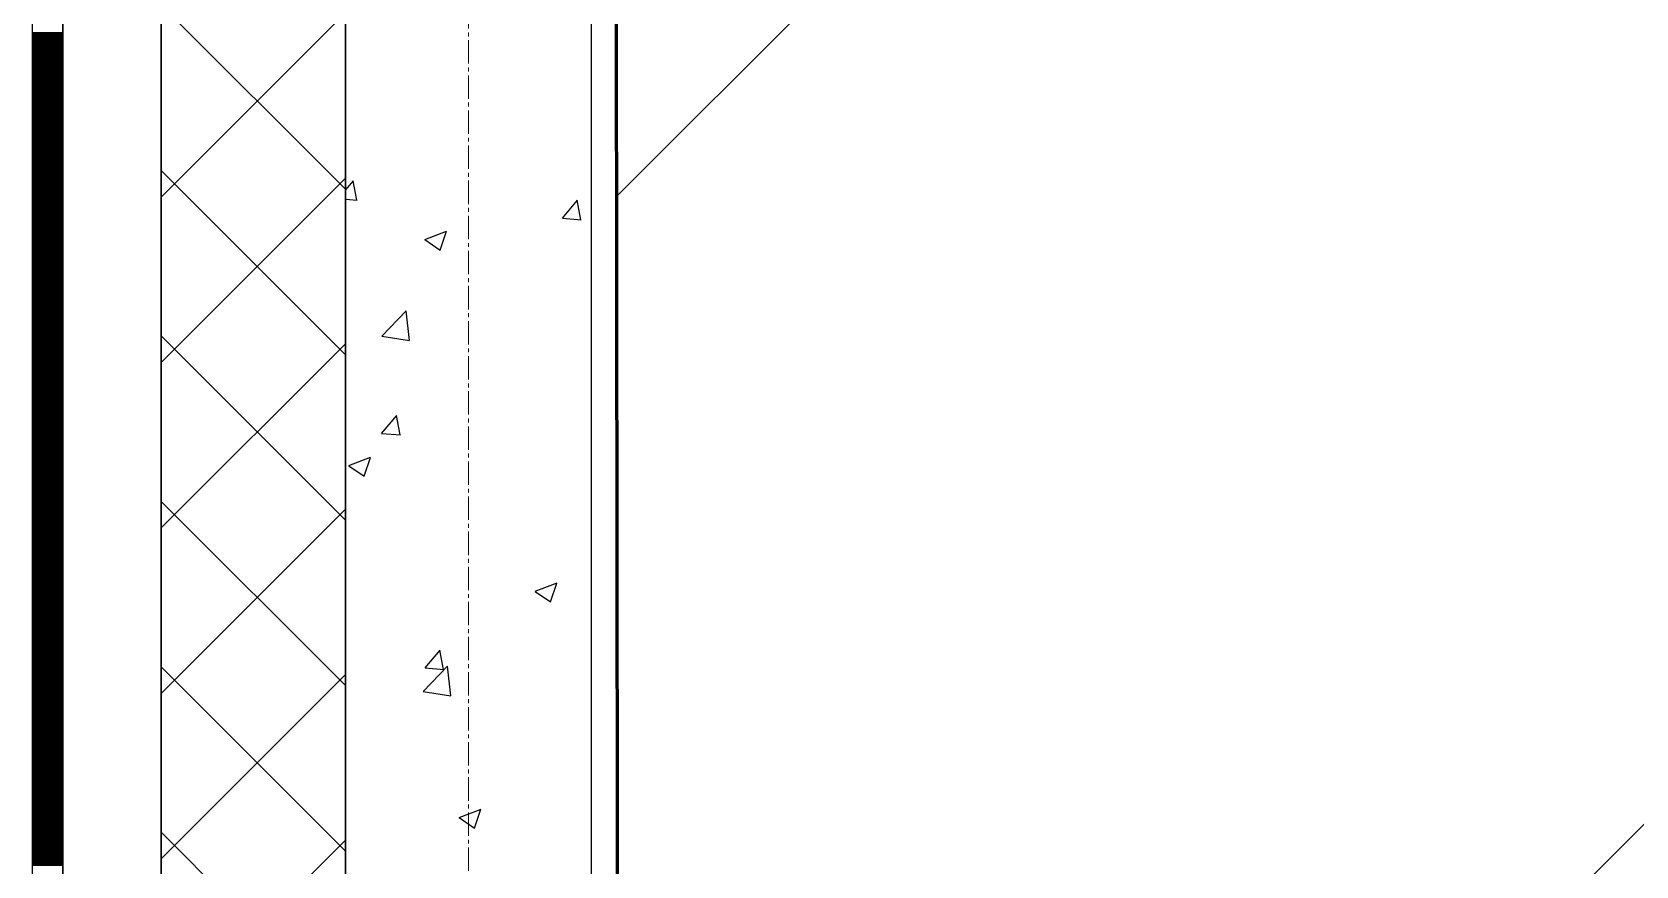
# Model space of a CAD drawing. Header units: millimetres. Extents: x 538266 to 1167394, y 114608 to 637157.
# Drawn here: x 1046079 to 1047383, y 554340 to 555019 of the extents above; entities that cross this region are included whole.
import ezdxf

# ---------------------------------------------------------------- set-up
doc = ezdxf.new("R2010")
doc.units = ezdxf.units.MM
doc.linetypes.add('CENTER2', pattern=[28.575, 19.05, -3.175, 3.175, -3.175])
doc.linetypes.add('DASHED', pattern=[19.05, 12.7, -6.35])
for name, color, linetype, lineweight in [('0) шт стен 3 эт', 150, 'Continuous', 60), ('АР_Стены ПЕНОблок', 52, 'Continuous', 20), ('АР_Тонкая', 254, 'Continuous', 5), ('АР_Утеплитель', 31, 'Continuous', 0), ('АР_Штриховка', 8, 'Continuous', 0)]:
    doc.layers.add(name, color=color, linetype=linetype, lineweight=lineweight)
doc.layers.add('АР_Делит', color=120, linetype='Continuous', lineweight=0, plot=False)
doc.layers.add('РД_Оси_100', color=7, linetype='Continuous', lineweight=0, true_color=0x525252)
doc.layers.add('ФВ-5', color=7, linetype='Continuous')

# ---------------------------------------------------------------- blocks, each defined once
blk = doc.blocks.new('СОШ_2200_АР_ОСИ_М100_28.05.24')
at = {"layer": 'АР_Делит', "color": 251, "linetype": 'DASHED', "true_color": 0x636466}
blk.add_lwpolyline([(114955, 135155), (114955, -355), (93595.036, -355), (93595.036, 13855), (94145, 13855), (94145, 68320), (66055, 68320), (66055, 13857.73), (83455, 13857.73), (83455, -355), (45245, -355), (45245, 13145), (44695, 13145), (44695, 26755), (45245, 26755), (45245, 68320), (20455, 68320), (20455, 26755), (27955, 26755), (27955, 13145), (-355, 13145), (-355, 100855)], dxfattribs=at)
at = {"layer": 'РД_Оси_100', "color": 251, "linetype": 'CENTER2', "true_color": 0x636466}
blk.add_line((0, -6155), (0, 139938.679), dxfattribs=at)
blk = doc.blocks.new('3_этаж1')
at = {"layer": 'АР_Стены ПЕНОблок', "color": 18, "linetype": 'Continuous', "lineweight": 25, "true_color": 0x000000}
for p, q in [((684283.6, 587568.7), (684283.6, 511368.7)), ((684483.6, 511368.7), (684483.6, 587568.7))]:
    blk.add_line(p, q, dxfattribs=at)
at = {"layer": 'АР_Тонкая', "color": 18, "linetype": 'Continuous', "lineweight": 25, "true_color": 0x000000}
for p, q in [((684028.6, 587568.7), (684028.6, 511368.7)), ((684053.6, 587568.7), (684053.6, 511368.7)), ((684053.6, 511368.7), (684053.6, 587568.7)), ((684133.6, 511368.7), (684133.6, 587568.7))]:
    blk.add_line(p, q, dxfattribs=at)
at = {"layer": 'АР_Утеплитель', "color": 18, "linetype": 'Continuous', "lineweight": 25, "true_color": 0x000000}
for p, q in [((684133.6, 587568.7), (684133.6, 511368.7)), ((684283.6, 511368.7), (684283.6, 587568.7))]:
    blk.add_line(p, q, dxfattribs=at)
at = {"layer": 'АР_Штриховка', "color": 18, "linetype": 'Continuous', "lineweight": 25, "true_color": 0x000000}
for p, q in [((684283.6, 554890.9), (684133.6, 555040.9)), ((684133.6, 554884.6), (684283.6, 555034.6)), ((684028.6, 555018.5), (684053.6, 555018.5)), ((684028.6, 555017.5), (684053.6, 555017.5)), ((684028.6, 555016.5), (684053.6, 555016.5)), ((684028.6, 555015.5), (684053.6, 555015.5)), ((684028.6, 555014.5), (684053.6, 555014.5)), ((684028.6, 555013.5), (684053.6, 555013.5)), ((684028.6, 555012.5), (684053.6, 555012.5)), ((684028.6, 555011.5), (684053.6, 555011.5)), ((684028.6, 555010.5), (684053.6, 555010.5)), ((684028.6, 555009.5), (684053.6, 555009.5)), ((684028.6, 555008.5), (684053.6, 555008.5)), ((684028.6, 555007.5), (684053.6, 555007.5)), ((684028.6, 555006.5), (684053.6, 555006.5)), ((684028.6, 555005.5), (684053.6, 555005.5)), ((684028.6, 555004.5), (684053.6, 555004.5)), ((684028.6, 555003.5), (684053.6, 555003.5)), ((684028.6, 555002.5), (684053.6, 555002.5)), ((684028.6, 555001.5), (684053.6, 555001.5)), ((684028.6, 555000.5), (684053.6, 555000.5)), ((684028.6, 554999.5), (684053.6, 554999.5)), ((684028.6, 554998.5), (684053.6, 554998.5)), ((684028.6, 554997.5), (684053.6, 554997.5)), ((684028.6, 554996.5), (684053.6, 554996.5)), ((684028.6, 554995.5), (684053.6, 554995.5)), ((684028.6, 554994.5), (684053.6, 554994.5)), ((684028.6, 554993.5), (684053.6, 554993.5)), ((684028.6, 554992.5), (684053.6, 554992.5)), ((684028.6, 554991.5), (684053.6, 554991.5)), ((684028.6, 554990.5), (684053.6, 554990.5)), ((684028.6, 554989.5), (684053.6, 554989.5)), ((684028.6, 554988.5), (684053.6, 554988.5)), ((684028.6, 554987.5), (684053.6, 554987.5)), ((684028.6, 554986.5), (684053.6, 554986.5)), ((684028.6, 554985.5), (684053.6, 554985.5)), ((684028.6, 554984.5), (684053.6, 554984.5)), ((684028.6, 554983.5), (684053.6, 554983.5)), ((684028.6, 554982.5), (684053.6, 554982.5)), ((684028.6, 554981.5), (684053.6, 554981.5)), ((684028.6, 554980.5), (684053.6, 554980.5)), ((684028.6, 554979.5), (684053.6, 554979.5)), ((684028.6, 554978.5), (684053.6, 554978.5)), ((684028.6, 554977.5), (684053.6, 554977.5)), ((684028.6, 554976.5), (684053.6, 554976.5)), ((684028.6, 554975.5), (684053.6, 554975.5)), ((684028.6, 554974.5), (684053.6, 554974.5)), ((684028.6, 554973.5), (684053.6, 554973.5)), ((684028.6, 554972.5), (684053.6, 554972.5)), ((684028.6, 554971.5), (684053.6, 554971.5)), ((684028.6, 554970.5), (684053.6, 554970.5)), ((684028.6, 554969.5), (684053.6, 554969.5)), ((684028.6, 554968.5), (684053.6, 554968.5)), ((684028.6, 554967.5), (684053.6, 554967.5)), ((684028.6, 554966.5), (684053.6, 554966.5)), ((684028.6, 554965.5), (684053.6, 554965.5)), ((684028.6, 554964.5), (684053.6, 554964.5)), ((684028.6, 554963.5), (684053.6, 554963.5)), ((684028.6, 554962.5), (684053.6, 554962.5)), ((684028.6, 554961.5), (684053.6, 554961.5)), ((684028.6, 554960.5), (684053.6, 554960.5)), ((684028.6, 554959.5), (684053.6, 554959.5)), ((684028.6, 554958.5), (684053.6, 554958.5)), ((684028.6, 554957.5), (684053.6, 554957.5)), ((684028.6, 554956.5), (684053.6, 554956.5)), ((684028.6, 554955.5), (684053.6, 554955.5)), ((684028.6, 554954.5), (684053.6, 554954.5)), ((684028.6, 554953.5), (684053.6, 554953.5)), ((684028.6, 554952.5), (684053.6, 554952.5)), ((684028.6, 554951.5), (684053.6, 554951.5)), ((684028.6, 554950.5), (684053.6, 554950.5)), ((684028.6, 554949.5), (684053.6, 554949.5)), ((684028.6, 554948.5), (684053.6, 554948.5)), ((684028.6, 554947.5), (684053.6, 554947.5)), ((684028.6, 554946.5), (684053.6, 554946.5)), ((684028.6, 554945.5), (684053.6, 554945.5)), ((684028.6, 554944.5), (684053.6, 554944.5)), ((684028.6, 554943.5), (684053.6, 554943.5)), ((684028.6, 554942.5), (684053.6, 554942.5)), ((684028.6, 554941.5), (684053.6, 554941.5)), ((684028.6, 554940.5), (684053.6, 554940.5)), ((684028.6, 554939.5), (684053.6, 554939.5)), ((684028.6, 554938.5), (684053.6, 554938.5)), ((684028.6, 554937.5), (684053.6, 554937.5)), ((684028.6, 554936.5), (684053.6, 554936.5)), ((684028.6, 554935.5), (684053.6, 554935.5)), ((684028.6, 554934.5), (684053.6, 554934.5)), ((684028.6, 554933.5), (684053.6, 554933.5)), ((684028.6, 554932.5), (684053.6, 554932.5)), ((684028.6, 554931.5), (684053.6, 554931.5)), ((684028.6, 554930.5), (684053.6, 554930.5)), ((684028.6, 554929.5), (684053.6, 554929.5)), ((684028.6, 554928.5), (684053.6, 554928.5)), ((684028.6, 554927.5), (684053.6, 554927.5)), ((684028.6, 554926.5), (684053.6, 554926.5)), ((684028.6, 554925.5), (684053.6, 554925.5)), ((684028.6, 554924.5), (684053.6, 554924.5)), ((684028.6, 554923.5), (684053.6, 554923.5)), ((684028.6, 554922.5), (684053.6, 554922.5)), ((684028.6, 554921.5), (684053.6, 554921.5)), ((684028.6, 554920.5), (684053.6, 554920.5)), ((684028.6, 554919.5), (684053.6, 554919.5)), ((684028.6, 554918.5), (684053.6, 554918.5)), ((684028.6, 554917.5), (684053.6, 554917.5)), ((684028.6, 554916.5), (684053.6, 554916.5)), ((684028.6, 554915.5), (684053.6, 554915.5)), ((684028.6, 554914.5), (684053.6, 554914.5)), ((684028.6, 554913.5), (684053.6, 554913.5)), ((684028.6, 554912.5), (684053.6, 554912.5)), ((684028.6, 554911.5), (684053.6, 554911.5)), ((684028.6, 554910.5), (684053.6, 554910.5)), ((684028.6, 554909.5), (684053.6, 554909.5)), ((684028.6, 554908.5), (684053.6, 554908.5)), ((684028.6, 554907.5), (684053.6, 554907.5)), ((684028.6, 554906.5), (684053.6, 554906.5)), ((684028.6, 554905.5), (684053.6, 554905.5)), ((684028.6, 554904.5), (684053.6, 554904.5)), ((684028.6, 554903.5), (684053.6, 554903.5)), ((684028.6, 554902.5), (684053.6, 554902.5)), ((684028.6, 554901.5), (684053.6, 554901.5)), ((684028.6, 554900.5), (684053.6, 554900.5)), ((684028.6, 554899.5), (684053.6, 554899.5)), ((684283.6, 554756.2), (684133.6, 554906.2)), ((684133.6, 554749.9), (684283.6, 554899.9)), ((684028.6, 554898.5), (684053.6, 554898.5)), ((684028.6, 554897.5), (684053.6, 554897.5)), ((684028.6, 554896.5), (684053.6, 554896.5)), ((684028.6, 554895.5), (684053.6, 554895.5)), ((684028.6, 554894.5), (684053.6, 554894.5)), ((684028.6, 554893.5), (684053.6, 554893.5)), ((684028.6, 554892.5), (684053.6, 554892.5)), ((684028.6, 554891.5), (684053.6, 554891.5)), ((684028.6, 554890.5), (684053.6, 554890.5)), ((684028.6, 554889.5), (684053.6, 554889.5)), ((684028.6, 554888.5), (684053.6, 554888.5)), ((684028.6, 554887.5), (684053.6, 554887.5)), ((684028.6, 554886.5), (684053.6, 554886.5)), ((684283.6, 554890.2), (684290, 554897.9)), ((684292.8, 554881.9), (684289.9, 554897.8)), ((684028.6, 554885.5), (684053.6, 554885.5)), ((684028.6, 554884.5), (684053.6, 554884.5)), ((684028.6, 554883.5), (684053.6, 554883.5)), ((684028.6, 554882.5), (684053.6, 554882.5)), ((684028.6, 554881.5), (684053.6, 554881.5)), ((684028.6, 554880.5), (684053.6, 554880.5)), ((684028.6, 554879.5), (684053.6, 554879.5)), ((684028.6, 554878.5), (684053.6, 554878.5)), ((684028.6, 554877.5), (684053.6, 554877.5)), ((684028.6, 554876.5), (684053.6, 554876.5)), ((684028.6, 554875.5), (684053.6, 554875.5)), ((684028.6, 554874.5), (684053.6, 554874.5)), ((684028.6, 554873.5), (684053.6, 554873.5)), ((684283.6, 554882.8), (684293, 554882)), ((684460, 554867.4), (684472.2, 554881.9)), ((684475, 554866), (684472.1, 554881.9)), ((684028.6, 554872.5), (684053.6, 554872.5)), ((684028.6, 554871.5), (684053.6, 554871.5)), ((684028.6, 554870.5), (684053.6, 554870.5)), ((684028.6, 554869.5), (684053.6, 554869.5)), ((684028.6, 554868.5), (684053.6, 554868.5)), ((684028.6, 554867.5), (684053.6, 554867.5)), ((684028.6, 554866.5), (684053.6, 554866.5)), ((684028.6, 554865.5), (684053.6, 554865.5)), ((684028.6, 554864.5), (684053.6, 554864.5)), ((684028.6, 554863.5), (684053.6, 554863.5)), ((684028.6, 554862.5), (684053.6, 554862.5)), ((684028.6, 554861.5), (684053.6, 554861.5)), ((684028.6, 554860.5), (684053.6, 554860.5)), ((684460, 554867.3), (684475.2, 554866)), ((684028.6, 554859.5), (684053.6, 554859.5)), ((684028.6, 554858.5), (684053.6, 554858.5)), ((684028.6, 554857.5), (684053.6, 554857.5)), ((684028.6, 554856.5), (684053.6, 554856.5)), ((684028.6, 554855.5), (684053.6, 554855.5)), ((684028.6, 554854.5), (684053.6, 554854.5)), ((684028.6, 554853.5), (684053.6, 554853.5)), ((684028.6, 554852.5), (684053.6, 554852.5)), ((684028.6, 554851.5), (684053.6, 554851.5)), ((684028.6, 554850.5), (684053.6, 554850.5)), ((684028.6, 554849.5), (684053.6, 554849.5)), ((684028.6, 554848.5), (684053.6, 554848.5)), ((684028.6, 554847.5), (684053.6, 554847.5)), ((684348, 554849.9), (684360.6, 554841.4)), ((684348.1, 554850.1), (684365.8, 554856.9)), ((684360.6, 554841.4), (684365.8, 554856.7)), ((684028.6, 554846.5), (684053.6, 554846.5)), ((684028.6, 554845.5), (684053.6, 554845.5)), ((684028.6, 554844.5), (684053.6, 554844.5)), ((684028.6, 554843.5), (684053.6, 554843.5)), ((684028.6, 554842.5), (684053.6, 554842.5)), ((684028.6, 554841.5), (684053.6, 554841.5)), ((684028.6, 554840.5), (684053.6, 554840.5)), ((684028.6, 554839.5), (684053.6, 554839.5)), ((684028.6, 554838.5), (684053.6, 554838.5)), ((684028.6, 554837.5), (684053.6, 554837.5)), ((684028.6, 554836.5), (684053.6, 554836.5)), ((684028.6, 554835.5), (684053.6, 554835.5)), ((684028.6, 554834.5), (684053.6, 554834.5)), ((684028.6, 554833.5), (684053.6, 554833.5)), ((684028.6, 554832.5), (684053.6, 554832.5)), ((684028.6, 554831.5), (684053.6, 554831.5)), ((684028.6, 554830.5), (684053.6, 554830.5)), ((684028.6, 554829.5), (684053.6, 554829.5)), ((684028.6, 554828.5), (684053.6, 554828.5)), ((684028.6, 554827.5), (684053.6, 554827.5)), ((684028.6, 554826.5), (684053.6, 554826.5)), ((684028.6, 554825.5), (684053.6, 554825.5)), ((684028.6, 554824.5), (684053.6, 554824.5)), ((684028.6, 554823.5), (684053.6, 554823.5)), ((684028.6, 554822.5), (684053.6, 554822.5)), ((684028.6, 554821.5), (684053.6, 554821.5)), ((684028.6, 554820.5), (684053.6, 554820.5)), ((684028.6, 554819.5), (684053.6, 554819.5)), ((684028.6, 554818.5), (684053.6, 554818.5)), ((684028.6, 554817.5), (684053.6, 554817.5)), ((684028.6, 554816.5), (684053.6, 554816.5)), ((684028.6, 554815.5), (684053.6, 554815.5)), ((684028.6, 554814.5), (684053.6, 554814.5)), ((684028.6, 554813.5), (684053.6, 554813.5)), ((684028.6, 554812.5), (684053.6, 554812.5)), ((684028.6, 554811.5), (684053.6, 554811.5)), ((684028.6, 554810.5), (684053.6, 554810.5)), ((684028.6, 554809.5), (684053.6, 554809.5)), ((684028.6, 554808.5), (684053.6, 554808.5)), ((684028.6, 554807.5), (684053.6, 554807.5)), ((684028.6, 554806.5), (684053.6, 554806.5)), ((684028.6, 554805.5), (684053.6, 554805.5)), ((684028.6, 554804.5), (684053.6, 554804.5)), ((684028.6, 554803.5), (684053.6, 554803.5)), ((684028.6, 554802.5), (684053.6, 554802.5)), ((684028.6, 554801.5), (684053.6, 554801.5)), ((684028.6, 554800.5), (684053.6, 554800.5)), ((684028.6, 554799.5), (684053.6, 554799.5)), ((684028.6, 554798.5), (684053.6, 554798.5)), ((684028.6, 554797.5), (684053.6, 554797.5)), ((684028.6, 554796.5), (684053.6, 554796.5)), ((684028.6, 554795.5), (684053.6, 554795.5)), ((684028.6, 554794.5), (684053.6, 554794.5)), ((684028.6, 554793.5), (684053.6, 554793.5)), ((684028.6, 554792.5), (684053.6, 554792.5)), ((684028.6, 554791.5), (684053.6, 554791.5)), ((684028.6, 554790.5), (684053.6, 554790.5)), ((684028.6, 554789.5), (684053.6, 554789.5)), ((684028.6, 554788.5), (684053.6, 554788.5)), ((684028.6, 554787.5), (684053.6, 554787.5)), ((684028.6, 554786.5), (684053.6, 554786.5)), ((684028.6, 554785.5), (684053.6, 554785.5)), ((684028.6, 554784.5), (684053.6, 554784.5)), ((684028.6, 554783.5), (684053.6, 554783.5)), ((684028.6, 554782.5), (684053.6, 554782.5)), ((684313.1, 554771.4), (684332.9, 554792)), ((684335.7, 554767.9), (684332.9, 554792)), ((684028.6, 554781.5), (684053.6, 554781.5)), ((684028.6, 554780.5), (684053.6, 554780.5)), ((684028.6, 554779.5), (684053.6, 554779.5)), ((684028.6, 554778.5), (684053.6, 554778.5)), ((684028.6, 554777.5), (684053.6, 554777.5)), ((684028.6, 554776.5), (684053.6, 554776.5)), ((684028.6, 554775.5), (684053.6, 554775.5)), ((684028.6, 554774.5), (684053.6, 554774.5)), ((684028.6, 554773.5), (684053.6, 554773.5)), ((684028.6, 554772.5), (684053.6, 554772.5)), ((684028.6, 554771.5), (684053.6, 554771.5)), ((684028.6, 554770.5), (684053.6, 554770.5)), ((684028.6, 554769.5), (684053.6, 554769.5)), ((684283.6, 554621.5), (684133.6, 554771.5)), ((684313.1, 554771.4), (684335.7, 554767.9)), ((684028.6, 554768.5), (684053.6, 554768.5)), ((684028.6, 554767.5), (684053.6, 554767.5)), ((684028.6, 554766.5), (684053.6, 554766.5)), ((684028.6, 554765.5), (684053.6, 554765.5)), ((684028.6, 554764.5), (684053.6, 554764.5)), ((684028.6, 554763.5), (684053.6, 554763.5)), ((684028.6, 554762.5), (684053.6, 554762.5)), ((684028.6, 554761.5), (684053.6, 554761.5)), ((684028.6, 554760.5), (684053.6, 554760.5)), ((684028.6, 554759.5), (684053.6, 554759.5)), ((684028.6, 554758.5), (684053.6, 554758.5)), ((684028.6, 554757.5), (684053.6, 554757.5)), ((684028.6, 554756.5), (684053.6, 554756.5)), ((684133.6, 554615.2), (684283.6, 554765.2)), ((684028.6, 554755.5), (684053.6, 554755.5)), ((684028.6, 554754.5), (684053.6, 554754.5)), ((684028.6, 554753.5), (684053.6, 554753.5)), ((684028.6, 554752.5), (684053.6, 554752.5)), ((684028.6, 554751.5), (684053.6, 554751.5)), ((684028.6, 554750.5), (684053.6, 554750.5)), ((684028.6, 554749.5), (684053.6, 554749.5)), ((684028.6, 554748.5), (684053.6, 554748.5)), ((684028.6, 554747.5), (684053.6, 554747.5)), ((684028.6, 554746.5), (684053.6, 554746.5)), ((684028.6, 554745.5), (684053.6, 554745.5)), ((684028.6, 554744.5), (684053.6, 554744.5)), ((684028.6, 554743.5), (684053.6, 554743.5)), ((684028.6, 554742.5), (684053.6, 554742.5)), ((684028.6, 554741.5), (684053.6, 554741.5)), ((684028.6, 554740.5), (684053.6, 554740.5)), ((684028.6, 554739.5), (684053.6, 554739.5)), ((684028.6, 554738.5), (684053.6, 554738.5)), ((684028.6, 554737.5), (684053.6, 554737.5)), ((684028.6, 554736.5), (684053.6, 554736.5)), ((684028.6, 554735.5), (684053.6, 554735.5)), ((684028.6, 554734.5), (684053.6, 554734.5)), ((684028.6, 554733.5), (684053.6, 554733.5)), ((684028.6, 554732.5), (684053.6, 554732.5)), ((684028.6, 554731.5), (684053.6, 554731.5)), ((684028.6, 554730.5), (684053.6, 554730.5)), ((684028.6, 554729.5), (684053.6, 554729.5)), ((684028.6, 554728.5), (684053.6, 554728.5)), ((684028.6, 554727.5), (684053.6, 554727.5)), ((684028.6, 554726.5), (684053.6, 554726.5)), ((684028.6, 554725.5), (684053.6, 554725.5)), ((684028.6, 554724.5), (684053.6, 554724.5)), ((684028.6, 554723.5), (684053.6, 554723.5)), ((684028.6, 554722.5), (684053.6, 554722.5)), ((684028.6, 554721.5), (684053.6, 554721.5)), ((684028.6, 554720.5), (684053.6, 554720.5)), ((684028.6, 554719.5), (684053.6, 554719.5)), ((684028.6, 554718.5), (684053.6, 554718.5)), ((684028.6, 554717.5), (684053.6, 554717.5)), ((684028.6, 554716.5), (684053.6, 554716.5)), ((684028.6, 554715.5), (684053.6, 554715.5)), ((684028.6, 554714.5), (684053.6, 554714.5)), ((684028.6, 554713.5), (684053.6, 554713.5)), ((684028.6, 554712.5), (684053.6, 554712.5)), ((684028.6, 554711.5), (684053.6, 554711.5)), ((684028.6, 554710.5), (684053.6, 554710.5)), ((684028.6, 554709.5), (684053.6, 554709.5)), ((684028.6, 554708.5), (684053.6, 554708.5)), ((684028.6, 554707.5), (684053.6, 554707.5)), ((684028.6, 554706.5), (684053.6, 554706.5)), ((684028.6, 554705.5), (684053.6, 554705.5)), ((684028.6, 554704.5), (684053.6, 554704.5)), ((684028.6, 554703.5), (684053.6, 554703.5)), ((684313, 554692.2), (684325.3, 554706.8)), ((684328.1, 554690.9), (684325.1, 554706.8)), ((684028.6, 554702.5), (684053.6, 554702.5)), ((684028.6, 554701.5), (684053.6, 554701.5)), ((684028.6, 554700.5), (684053.6, 554700.5)), ((684028.6, 554699.5), (684053.6, 554699.5)), ((684028.6, 554698.5), (684053.6, 554698.5)), ((684028.6, 554697.5), (684053.6, 554697.5)), ((684028.6, 554696.5), (684053.6, 554696.5)), ((684028.6, 554695.5), (684053.6, 554695.5)), ((684028.6, 554694.5), (684053.6, 554694.5)), ((684028.6, 554693.5), (684053.6, 554693.5)), ((684028.6, 554692.5), (684053.6, 554692.5)), ((684028.6, 554691.5), (684053.6, 554691.5)), ((684028.6, 554690.5), (684053.6, 554690.5)), ((684313, 554692.2), (684328.2, 554690.9)), ((684028.6, 554689.5), (684053.6, 554689.5)), ((684028.6, 554688.5), (684053.6, 554688.5)), ((684028.6, 554687.5), (684053.6, 554687.5)), ((684028.6, 554686.5), (684053.6, 554686.5)), ((684028.6, 554685.5), (684053.6, 554685.5)), ((684028.6, 554684.5), (684053.6, 554684.5)), ((684028.6, 554683.5), (684053.6, 554683.5)), ((684028.6, 554682.5), (684053.6, 554682.5)), ((684028.6, 554681.5), (684053.6, 554681.5)), ((684028.6, 554680.5), (684053.6, 554680.5)), ((684028.6, 554679.5), (684053.6, 554679.5)), ((684028.6, 554678.5), (684053.6, 554678.5)), ((684028.6, 554677.5), (684053.6, 554677.5)), ((684028.6, 554676.5), (684053.6, 554676.5)), ((684028.6, 554675.5), (684053.6, 554675.5)), ((684028.6, 554674.5), (684053.6, 554674.5)), ((684028.6, 554673.5), (684053.6, 554673.5)), ((684028.6, 554672.5), (684053.6, 554672.5)), ((684028.6, 554671.5), (684053.6, 554671.5)), ((684028.6, 554670.5), (684053.6, 554670.5)), ((684028.6, 554669.5), (684053.6, 554669.5)), ((684028.6, 554668.5), (684053.6, 554668.5)), ((684028.6, 554667.5), (684053.6, 554667.5)), ((684028.6, 554666.5), (684053.6, 554666.5)), ((684028.6, 554665.5), (684053.6, 554665.5)), ((684028.6, 554664.5), (684053.6, 554664.5)), ((684286.2, 554665.7), (684298.8, 554657.2)), ((684286.3, 554665.9), (684304, 554672.7)), ((684298.8, 554657.2), (684304, 554672.5)), ((684028.6, 554663.5), (684053.6, 554663.5)), ((684028.6, 554662.5), (684053.6, 554662.5)), ((684028.6, 554661.5), (684053.6, 554661.5)), ((684028.6, 554660.5), (684053.6, 554660.5)), ((684028.6, 554659.5), (684053.6, 554659.5)), ((684028.6, 554658.5), (684053.6, 554658.5)), ((684028.6, 554657.5), (684053.6, 554657.5)), ((684028.6, 554656.5), (684053.6, 554656.5)), ((684028.6, 554655.5), (684053.6, 554655.5)), ((684028.6, 554654.5), (684053.6, 554654.5)), ((684028.6, 554653.5), (684053.6, 554653.5)), ((684028.6, 554652.5), (684053.6, 554652.5)), ((684028.6, 554651.5), (684053.6, 554651.5)), ((684028.6, 554650.5), (684053.6, 554650.5)), ((684028.6, 554649.5), (684053.6, 554649.5)), ((684028.6, 554648.5), (684053.6, 554648.5)), ((684028.6, 554647.5), (684053.6, 554647.5)), ((684028.6, 554646.5), (684053.6, 554646.5)), ((684028.6, 554645.5), (684053.6, 554645.5)), ((684028.6, 554644.5), (684053.6, 554644.5)), ((684028.6, 554643.5), (684053.6, 554643.5)), ((684028.6, 554642.5), (684053.6, 554642.5)), ((684028.6, 554641.5), (684053.6, 554641.5)), ((684028.6, 554640.5), (684053.6, 554640.5)), ((684028.6, 554639.5), (684053.6, 554639.5)), ((684028.6, 554638.5), (684053.6, 554638.5)), ((684028.6, 554637.5), (684053.6, 554637.5)), ((684028.6, 554636.5), (684053.6, 554636.5)), ((684028.6, 554635.5), (684053.6, 554635.5)), ((684028.6, 554634.5), (684053.6, 554634.5)), ((684028.6, 554633.5), (684053.6, 554633.5)), ((684028.6, 554632.5), (684053.6, 554632.5)), ((684028.6, 554631.5), (684053.6, 554631.5)), ((684028.6, 554630.5), (684053.6, 554630.5)), ((684028.6, 554629.5), (684053.6, 554629.5)), ((684028.6, 554628.5), (684053.6, 554628.5)), ((684028.6, 554627.5), (684053.6, 554627.5)), ((684028.6, 554626.5), (684053.6, 554626.5)), ((684028.6, 554625.5), (684053.6, 554625.5)), ((684283.6, 554486.8), (684133.6, 554636.8)), ((684133.6, 554480.5), (684283.6, 554630.5)), ((684028.6, 554624.5), (684053.6, 554624.5)), ((684028.6, 554623.5), (684053.6, 554623.5)), ((684028.6, 554622.5), (684053.6, 554622.5)), ((684028.6, 554621.5), (684053.6, 554621.5)), ((684028.6, 554620.5), (684053.6, 554620.5)), ((684028.6, 554619.5), (684053.6, 554619.5)), ((684028.6, 554618.5), (684053.6, 554618.5)), ((684028.6, 554617.5), (684053.6, 554617.5)), ((684028.6, 554616.5), (684053.6, 554616.5)), ((684028.6, 554615.5), (684053.6, 554615.5)), ((684028.6, 554614.5), (684053.6, 554614.5)), ((684028.6, 554613.5), (684053.6, 554613.5)), ((684028.6, 554612.5), (684053.6, 554612.5)), ((684028.6, 554611.5), (684053.6, 554611.5)), ((684028.6, 554610.5), (684053.6, 554610.5)), ((684028.6, 554609.5), (684053.6, 554609.5)), ((684028.6, 554608.5), (684053.6, 554608.5)), ((684028.6, 554607.5), (684053.6, 554607.5)), ((684028.6, 554606.5), (684053.6, 554606.5)), ((684028.6, 554605.5), (684053.6, 554605.5)), ((684028.6, 554604.5), (684053.6, 554604.5)), ((684028.6, 554603.5), (684053.6, 554603.5)), ((684028.6, 554602.5), (684053.6, 554602.5)), ((684028.6, 554601.5), (684053.6, 554601.5)), ((684028.6, 554600.5), (684053.6, 554600.5)), ((684028.6, 554599.5), (684053.6, 554599.5)), ((684028.6, 554598.5), (684053.6, 554598.5)), ((684028.6, 554597.5), (684053.6, 554597.5)), ((684028.6, 554596.5), (684053.6, 554596.5)), ((684028.6, 554595.5), (684053.6, 554595.5)), ((684028.6, 554594.5), (684053.6, 554594.5)), ((684028.6, 554593.5), (684053.6, 554593.5)), ((684028.6, 554592.5), (684053.6, 554592.5)), ((684028.6, 554591.5), (684053.6, 554591.5)), ((684028.6, 554590.5), (684053.6, 554590.5)), ((684028.6, 554589.5), (684053.6, 554589.5)), ((684028.6, 554588.5), (684053.6, 554588.5)), ((684028.6, 554587.5), (684053.6, 554587.5)), ((684028.6, 554586.5), (684053.6, 554586.5)), ((684028.6, 554585.5), (684053.6, 554585.5)), ((684028.6, 554584.5), (684053.6, 554584.5)), ((684028.6, 554583.5), (684053.6, 554583.5)), ((684028.6, 554582.5), (684053.6, 554582.5)), ((684028.6, 554581.5), (684053.6, 554581.5)), ((684028.6, 554580.5), (684053.6, 554580.5)), ((684028.6, 554579.5), (684053.6, 554579.5)), ((684028.6, 554578.5), (684053.6, 554578.5)), ((684028.6, 554577.5), (684053.6, 554577.5)), ((684028.6, 554576.5), (684053.6, 554576.5)), ((684028.6, 554575.5), (684053.6, 554575.5)), ((684028.6, 554574.5), (684053.6, 554574.5)), ((684028.6, 554573.5), (684053.6, 554573.5)), ((684028.6, 554572.5), (684053.6, 554572.5)), ((684028.6, 554571.5), (684053.6, 554571.5)), ((684028.6, 554570.5), (684053.6, 554570.5)), ((684028.6, 554569.5), (684053.6, 554569.5)), ((684028.6, 554568.5), (684053.6, 554568.5)), ((684028.6, 554567.5), (684053.6, 554567.5)), ((684028.6, 554566.5), (684053.6, 554566.5)), ((684028.6, 554565.5), (684053.6, 554565.5)), ((684028.6, 554564.5), (684053.6, 554564.5)), ((684028.6, 554563.5), (684053.6, 554563.5)), ((684028.6, 554562.5), (684053.6, 554562.5)), ((684028.6, 554561.5), (684053.6, 554561.5)), ((684028.6, 554560.5), (684053.6, 554560.5)), ((684437.8, 554563.4), (684450.4, 554554.9)), ((684437.9, 554563.6), (684455.7, 554570.5)), ((684450.4, 554554.9), (684455.6, 554570.3)), ((684028.6, 554559.5), (684053.6, 554559.5)), ((684028.6, 554558.5), (684053.6, 554558.5)), ((684028.6, 554557.5), (684053.6, 554557.5)), ((684028.6, 554556.5), (684053.6, 554556.5)), ((684028.6, 554555.5), (684053.6, 554555.5)), ((684028.6, 554554.5), (684053.6, 554554.5)), ((684028.6, 554553.5), (684053.6, 554553.5)), ((684028.6, 554552.5), (684053.6, 554552.5)), ((684028.6, 554551.5), (684053.6, 554551.5)), ((684028.6, 554550.5), (684053.6, 554550.5)), ((684028.6, 554549.5), (684053.6, 554549.5)), ((684028.6, 554548.5), (684053.6, 554548.5)), ((684028.6, 554547.5), (684053.6, 554547.5)), ((684028.6, 554546.5), (684053.6, 554546.5)), ((684028.6, 554545.5), (684053.6, 554545.5)), ((684028.6, 554544.5), (684053.6, 554544.5)), ((684028.6, 554543.5), (684053.6, 554543.5)), ((684028.6, 554542.5), (684053.6, 554542.5)), ((684028.6, 554541.5), (684053.6, 554541.5)), ((684028.6, 554540.5), (684053.6, 554540.5)), ((684028.6, 554539.5), (684053.6, 554539.5)), ((684028.6, 554538.5), (684053.6, 554538.5)), ((684028.6, 554537.5), (684053.6, 554537.5)), ((684028.6, 554536.5), (684053.6, 554536.5)), ((684028.6, 554535.5), (684053.6, 554535.5)), ((684028.6, 554534.5), (684053.6, 554534.5)), ((684028.6, 554533.5), (684053.6, 554533.5)), ((684028.6, 554532.5), (684053.6, 554532.5)), ((684028.6, 554531.5), (684053.6, 554531.5)), ((684028.6, 554530.5), (684053.6, 554530.5)), ((684028.6, 554529.5), (684053.6, 554529.5)), ((684028.6, 554528.5), (684053.6, 554528.5)), ((684028.6, 554527.5), (684053.6, 554527.5)), ((684028.6, 554526.5), (684053.6, 554526.5)), ((684028.6, 554525.5), (684053.6, 554525.5)), ((684028.6, 554524.5), (684053.6, 554524.5)), ((684028.6, 554523.5), (684053.6, 554523.5)), ((684028.6, 554522.5), (684053.6, 554522.5)), ((684028.6, 554521.5), (684053.6, 554521.5)), ((684028.6, 554520.5), (684053.6, 554520.5)), ((684028.6, 554519.5), (684053.6, 554519.5)), ((684028.6, 554518.5), (684053.6, 554518.5)), ((684028.6, 554517.5), (684053.6, 554517.5)), ((684028.6, 554516.5), (684053.6, 554516.5)), ((684028.6, 554515.5), (684053.6, 554515.5)), ((684028.6, 554514.5), (684053.6, 554514.5)), ((684028.6, 554513.5), (684053.6, 554513.5)), ((684028.6, 554512.5), (684053.6, 554512.5)), ((684028.6, 554511.5), (684053.6, 554511.5)), ((684028.6, 554510.5), (684053.6, 554510.5)), ((684028.6, 554509.5), (684053.6, 554509.5)), ((684028.6, 554508.5), (684053.6, 554508.5)), ((684348.3, 554501.2), (684360.5, 554515.8)), ((684363.3, 554499.8), (684360.4, 554515.7)), ((684028.6, 554507.5), (684053.6, 554507.5)), ((684028.6, 554506.5), (684053.6, 554506.5)), ((684028.6, 554505.5), (684053.6, 554505.5)), ((684028.6, 554504.5), (684053.6, 554504.5)), ((684028.6, 554503.5), (684053.6, 554503.5)), ((684028.6, 554502.5), (684053.6, 554502.5)), ((684028.6, 554501.5), (684053.6, 554501.5)), ((684028.6, 554500.5), (684053.6, 554500.5)), ((684028.6, 554499.5), (684053.6, 554499.5)), ((684028.6, 554498.5), (684053.6, 554498.5)), ((684028.6, 554497.5), (684053.6, 554497.5)), ((684028.6, 554496.5), (684053.6, 554496.5)), ((684028.6, 554495.5), (684053.6, 554495.5)), ((684283.6, 554352.1), (684133.6, 554502.1)), ((684133.6, 554345.8), (684283.6, 554495.8)), ((684346.8, 554481.9), (684366.6, 554502.6)), ((684348.3, 554501.2), (684363.5, 554499.8)), ((684369.4, 554478.4), (684366.5, 554502.6)), ((684028.6, 554494.5), (684053.6, 554494.5)), ((684028.6, 554493.5), (684053.6, 554493.5)), ((684028.6, 554492.5), (684053.6, 554492.5)), ((684028.6, 554491.5), (684053.6, 554491.5)), ((684028.6, 554490.5), (684053.6, 554490.5)), ((684028.6, 554489.5), (684053.6, 554489.5)), ((684028.6, 554488.5), (684053.6, 554488.5)), ((684028.6, 554487.5), (684053.6, 554487.5)), ((684028.6, 554486.5), (684053.6, 554486.5)), ((684028.6, 554485.5), (684053.6, 554485.5)), ((684028.6, 554484.5), (684053.6, 554484.5)), ((684028.6, 554483.5), (684053.6, 554483.5)), ((684028.6, 554482.5), (684053.6, 554482.5)), ((684346.8, 554482), (684369.4, 554478.5)), ((684028.6, 554481.5), (684053.6, 554481.5)), ((684028.6, 554480.5), (684053.6, 554480.5)), ((684028.6, 554479.5), (684053.6, 554479.5)), ((684028.6, 554478.5), (684053.6, 554478.5)), ((684028.6, 554477.5), (684053.6, 554477.5)), ((684028.6, 554476.5), (684053.6, 554476.5)), ((684028.6, 554475.5), (684053.6, 554475.5)), ((684028.6, 554474.5), (684053.6, 554474.5)), ((684028.6, 554473.5), (684053.6, 554473.5)), ((684028.6, 554472.5), (684053.6, 554472.5)), ((684028.6, 554471.5), (684053.6, 554471.5)), ((684028.6, 554470.5), (684053.6, 554470.5)), ((684028.6, 554469.5), (684053.6, 554469.5)), ((684028.6, 554468.5), (684053.6, 554468.5)), ((684028.6, 554467.5), (684053.6, 554467.5)), ((684028.6, 554466.5), (684053.6, 554466.5)), ((684028.6, 554465.5), (684053.6, 554465.5)), ((684028.6, 554464.5), (684053.6, 554464.5)), ((684028.6, 554463.5), (684053.6, 554463.5)), ((684028.6, 554462.5), (684053.6, 554462.5)), ((684028.6, 554461.5), (684053.6, 554461.5)), ((684028.6, 554460.5), (684053.6, 554460.5)), ((684028.6, 554459.5), (684053.6, 554459.5)), ((684028.6, 554458.5), (684053.6, 554458.5)), ((684028.6, 554457.5), (684053.6, 554457.5)), ((684028.6, 554456.5), (684053.6, 554456.5)), ((684028.6, 554455.5), (684053.6, 554455.5)), ((684028.6, 554454.5), (684053.6, 554454.5)), ((684028.6, 554453.5), (684053.6, 554453.5)), ((684028.6, 554452.5), (684053.6, 554452.5)), ((684028.6, 554451.5), (684053.6, 554451.5)), ((684028.6, 554450.5), (684053.6, 554450.5)), ((684028.6, 554449.5), (684053.6, 554449.5)), ((684028.6, 554448.5), (684053.6, 554448.5)), ((684028.6, 554447.5), (684053.6, 554447.5)), ((684028.6, 554446.5), (684053.6, 554446.5)), ((684028.6, 554445.5), (684053.6, 554445.5)), ((684028.6, 554444.5), (684053.6, 554444.5)), ((684028.6, 554443.5), (684053.6, 554443.5)), ((684028.6, 554442.5), (684053.6, 554442.5)), ((684028.6, 554441.5), (684053.6, 554441.5)), ((684028.6, 554440.5), (684053.6, 554440.5)), ((684028.6, 554439.5), (684053.6, 554439.5)), ((684028.6, 554438.5), (684053.6, 554438.5)), ((684028.6, 554437.5), (684053.6, 554437.5)), ((684028.6, 554436.5), (684053.6, 554436.5)), ((684028.6, 554435.5), (684053.6, 554435.5)), ((684028.6, 554434.5), (684053.6, 554434.5)), ((684028.6, 554433.5), (684053.6, 554433.5)), ((684028.6, 554432.5), (684053.6, 554432.5)), ((684028.6, 554431.5), (684053.6, 554431.5)), ((684028.6, 554430.5), (684053.6, 554430.5)), ((684028.6, 554429.5), (684053.6, 554429.5)), ((684028.6, 554428.5), (684053.6, 554428.5)), ((684028.6, 554427.5), (684053.6, 554427.5)), ((684028.6, 554426.5), (684053.6, 554426.5)), ((684028.6, 554425.5), (684053.6, 554425.5)), ((684028.6, 554424.5), (684053.6, 554424.5)), ((684028.6, 554423.5), (684053.6, 554423.5)), ((684028.6, 554422.5), (684053.6, 554422.5)), ((684028.6, 554421.5), (684053.6, 554421.5)), ((684028.6, 554420.5), (684053.6, 554420.5)), ((684028.6, 554419.5), (684053.6, 554419.5)), ((684028.6, 554418.5), (684053.6, 554418.5)), ((684028.6, 554417.5), (684053.6, 554417.5)), ((684028.6, 554416.5), (684053.6, 554416.5)), ((684028.6, 554415.5), (684053.6, 554415.5)), ((684028.6, 554414.5), (684053.6, 554414.5)), ((684028.6, 554413.5), (684053.6, 554413.5)), ((684028.6, 554412.5), (684053.6, 554412.5)), ((684028.6, 554411.5), (684053.6, 554411.5)), ((684028.6, 554410.5), (684053.6, 554410.5)), ((684028.6, 554409.5), (684053.6, 554409.5)), ((684028.6, 554408.5), (684053.6, 554408.5)), ((684028.6, 554407.5), (684053.6, 554407.5)), ((684028.6, 554406.5), (684053.6, 554406.5)), ((684028.6, 554405.5), (684053.6, 554405.5)), ((684028.6, 554404.5), (684053.6, 554404.5)), ((684028.6, 554403.5), (684053.6, 554403.5)), ((684028.6, 554402.5), (684053.6, 554402.5)), ((684028.6, 554401.5), (684053.6, 554401.5)), ((684028.6, 554400.5), (684053.6, 554400.5)), ((684028.6, 554399.5), (684053.6, 554399.5)), ((684028.6, 554398.5), (684053.6, 554398.5)), ((684028.6, 554397.5), (684053.6, 554397.5)), ((684028.6, 554396.5), (684053.6, 554396.5)), ((684028.6, 554395.5), (684053.6, 554395.5)), ((684028.6, 554394.5), (684053.6, 554394.5)), ((684028.6, 554393.5), (684053.6, 554393.5)), ((684028.6, 554392.5), (684053.6, 554392.5)), ((684028.6, 554391.5), (684053.6, 554391.5)), ((684028.6, 554390.5), (684053.6, 554390.5)), ((684028.6, 554389.5), (684053.6, 554389.5)), ((684028.6, 554388.5), (684053.6, 554388.5)), ((684028.6, 554387.5), (684053.6, 554387.5)), ((684028.6, 554386.5), (684053.6, 554386.5)), ((684028.6, 554385.5), (684053.6, 554385.5)), ((684028.6, 554384.5), (684053.6, 554384.5)), ((684028.6, 554383.5), (684053.6, 554383.5)), ((684028.6, 554382.5), (684053.6, 554382.5)), ((684028.6, 554381.5), (684053.6, 554381.5)), ((684028.6, 554380.5), (684053.6, 554380.5)), ((684028.6, 554379.5), (684053.6, 554379.5)), ((684028.6, 554378.5), (684053.6, 554378.5)), ((684028.6, 554377.5), (684053.6, 554377.5)), ((684376, 554379.3), (684388.6, 554370.7)), ((684376.1, 554379.5), (684393.9, 554386.3)), ((684388.6, 554370.7), (684393.8, 554386.1)), ((684028.6, 554376.5), (684053.6, 554376.5)), ((684028.6, 554375.5), (684053.6, 554375.5)), ((684028.6, 554374.5), (684053.6, 554374.5)), ((684028.6, 554373.5), (684053.6, 554373.5)), ((684028.6, 554372.5), (684053.6, 554372.5)), ((684028.6, 554371.5), (684053.6, 554371.5)), ((684028.6, 554370.5), (684053.6, 554370.5)), ((684028.6, 554369.5), (684053.6, 554369.5)), ((684028.6, 554368.5), (684053.6, 554368.5)), ((684028.6, 554367.5), (684053.6, 554367.5)), ((684028.6, 554366.5), (684053.6, 554366.5)), ((684028.6, 554365.5), (684053.6, 554365.5)), ((684028.6, 554364.5), (684053.6, 554364.5)), ((684283.6, 554217.4), (684133.6, 554367.4)), ((684028.6, 554363.5), (684053.6, 554363.5)), ((684028.6, 554362.5), (684053.6, 554362.5)), ((684028.6, 554361.5), (684053.6, 554361.5)), ((684028.6, 554360.5), (684053.6, 554360.5)), ((684028.6, 554359.5), (684053.6, 554359.5)), ((684028.6, 554358.5), (684053.6, 554358.5)), ((684028.6, 554357.5), (684053.6, 554357.5)), ((684028.6, 554356.5), (684053.6, 554356.5)), ((684028.6, 554355.5), (684053.6, 554355.5)), ((684028.6, 554354.5), (684053.6, 554354.5)), ((684028.6, 554353.5), (684053.6, 554353.5)), ((684028.6, 554352.5), (684053.6, 554352.5)), ((684028.6, 554351.5), (684053.6, 554351.5)), ((684133.6, 554211.1), (684283.6, 554361.1)), ((684028.6, 554350.5), (684053.6, 554350.5)), ((684028.6, 554349.5), (684053.6, 554349.5)), ((684028.6, 554348.5), (684053.6, 554348.5)), ((684028.6, 554347.5), (684053.6, 554347.5)), ((684028.6, 554346.5), (684053.6, 554346.5)), ((684028.6, 554345.5), (684053.6, 554345.5)), ((684028.6, 554344.5), (684053.6, 554344.5)), ((684028.6, 554343.5), (684053.6, 554343.5)), ((684028.6, 554342.5), (684053.6, 554342.5)), ((684028.6, 554341.5), (684053.6, 554341.5)), ((684028.6, 554340.5), (684053.6, 554340.5))]:
    blk.add_line(p, q, dxfattribs=at)

msp = doc.modelspace()

# ---------------------------------------------------------------- hatches: boundary and pattern name
at = {"layer": 'ФВ-5'}
h = msp.add_hatch(dxfattribs=at)
h.set_pattern_fill('ANSI31', color=3, scale=300, style=0)
h.paths.add_polyline_path([(1054123.6, 555468.7), (1054123.6, 556368.7), (1054123.6, 556768.7), (1054123.6, 559668.7), (1054123.6, 559669.7), (1054123.6, 560123.7), (1053903.6, 560123.7), (1053903.6, 560543.7), (1046553.6, 560543.7), (1046553.6, 559677.4), (1046557.8, 556368.7), (1046553.6, 556368.7), (1046553.6, 555468.7), (1046557.8, 551936.2), (1046553.6, 551931.9), (1046553.6, 551468.7), (1052003.6, 551468.7), (1052003.6, 551888.7), (1054123.6, 551889.1), (1054123.6, 551968.7)])
h.paths.add_polyline_path([(1049312.4, 555335.1), (1048762.4, 555335.1, -1), (1048762.4, 555935.1), (1049312.4, 555935.1, -1)], flags=16)
h.paths.add_polyline_path([(1053467.2, 557576.7, -1), (1054067.2, 557576.7, -1)], flags=16)
h.paths.add_polyline_path([(1048446.4, 555367), (1049628.5, 555367), (1049628.5, 555903.1), (1048446.4, 555903.1)], flags=24)
h.paths.add_polyline_path([(1054062.2, 556859.7), (1054062.2, 558293.8), (1053472.2, 558293.8), (1053472.2, 556859.7)], flags=24)
h.paths.add_polyline_path([(1053549, 560243.9), (1053935.3, 560243.9), (1053935.3, 560544.6), (1053549, 560544.6)], flags=9)

# ---------------------------------------------------------------- linework, layer by layer
at = {"layer": '0) шт стен 3 эт', "color": 2}
msp.add_lwpolyline([(1046557.8, 551968.7), (1046553.6, 555468.7)], dxfattribs=at)

# ---------------------------------------------------------------- block references
at = {"layer": '0) шт стен 3 эт', "color": 5, "lineweight": 25}
msp.add_blockref('3_этаж1', (362050, 0), dxfattribs=at)
at = {"layer": 'РД_Оси_100', "lineweight": 25}
msp.add_blockref('СОШ_2200_АР_ОСИ_М100_28.05.24', (1046433.6, 496768.7), dxfattribs=at)

doc.saveas('drawing.dxf')
